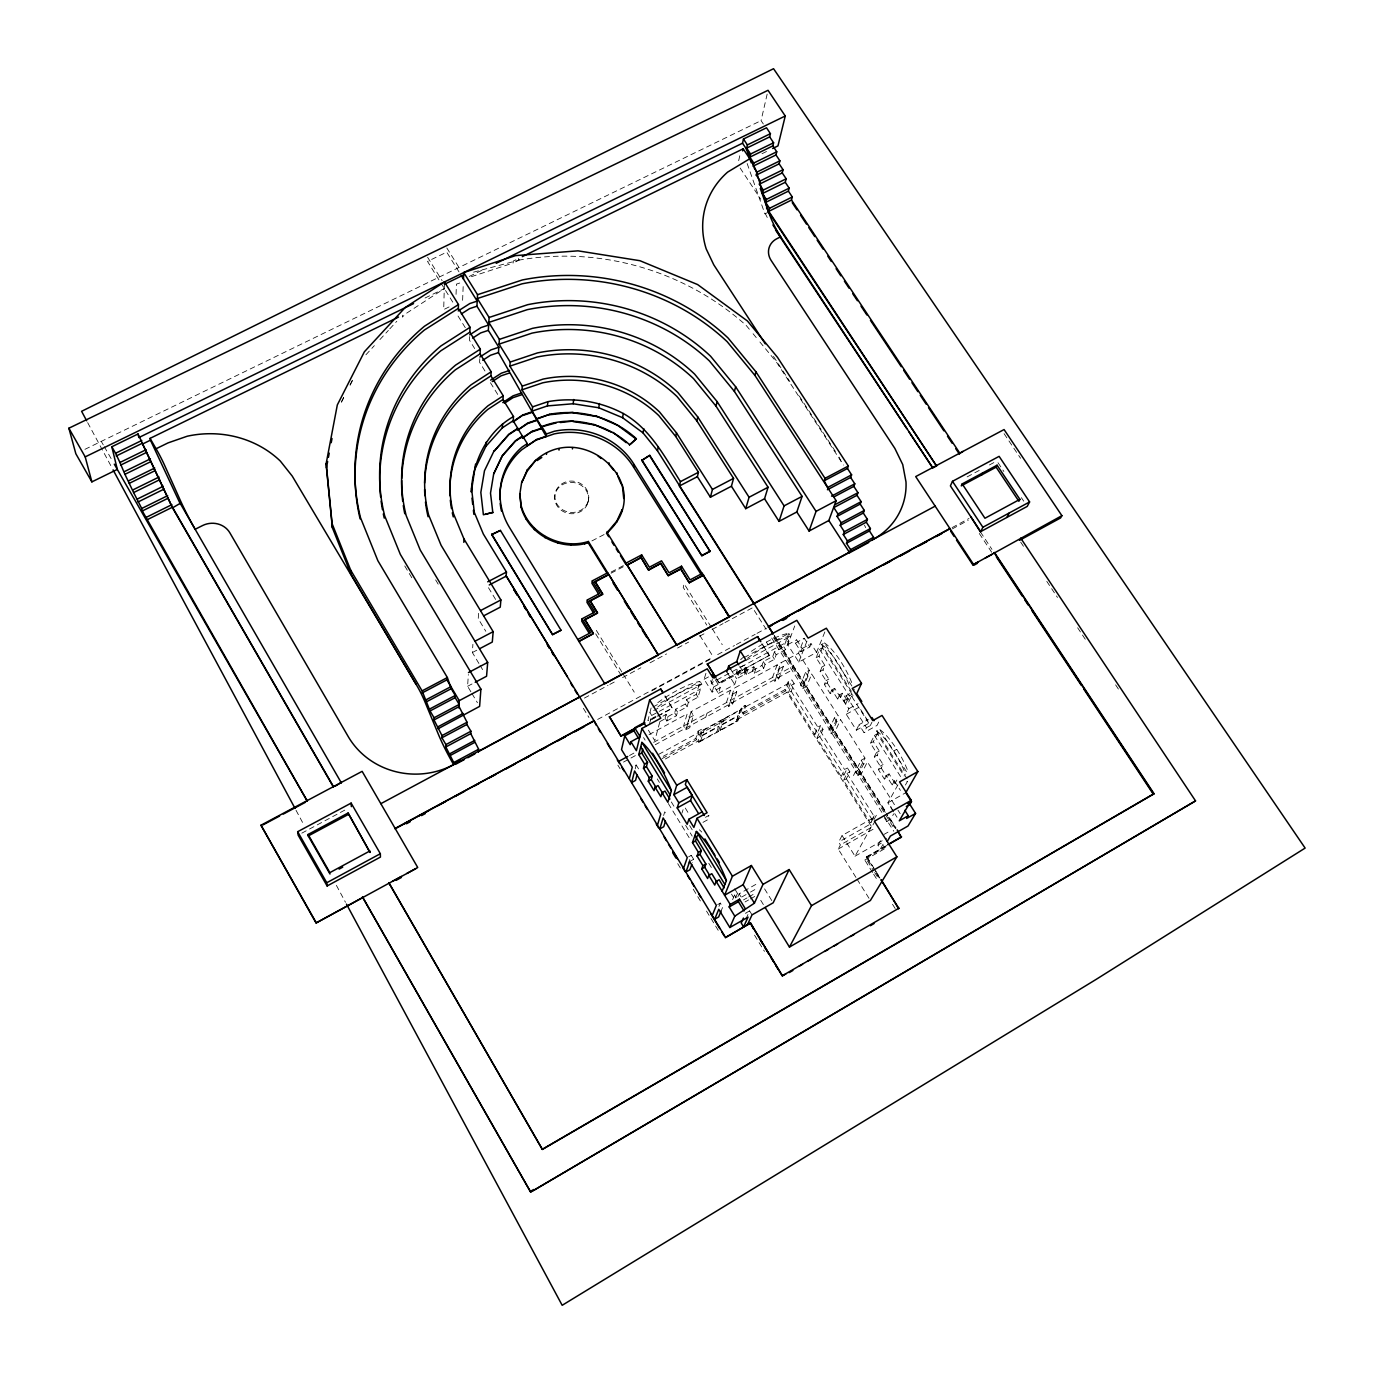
<?xml version="1.0" encoding="UTF-8"?>
<svg xmlns="http://www.w3.org/2000/svg" width="1374" height="1374" viewBox="0 0 1374 1374"><rect width="100%" height="100%" fill="white"/><g stroke="black" fill="none" stroke-linecap="round" stroke-linejoin="round"><path stroke-width="0.75" stroke-dasharray="5 3.75" d="M444.386 284.315L443.699 309.579L449.367 306.797M456.048 294.362L456.426 284.109L461.63 282.409M462.609 300.322L463.278 283.886M469.616 336.596L469.444 340.134L474.665 348.567M479.801 358.769L479.595 362.324L486.207 373.007M470.887 691.775L467.607 686.296L468.345 674.531M478.925 663.487L472.364 652.53L472.896 644.303M478.599 613.336L478.238 618.695L485.795 631.267M471.419 276.672L513.137 263.018L513.292 261.026L518.479 258.501L519.441 260.047C600.335 245.946 685.197 270.712 746.271 325.518L751.715 332.096M518.479 258.501L518.307 260.51L513.137 263.018M554.667 497.457L554.821 496.169M587.935 502.626A16.969 15.646 8.7 0 0 567.376 482.789A16.969 15.646 8.7 0 0 559.51 508.775A16.969 15.646 8.7 0 0 587.935 502.626L588.124 501.355A16.986 15.664 8.7 0 0 567.548 481.484A16.986 15.664 8.7 0 0 559.682 507.487A16.986 15.664 8.7 0 0 588.124 501.355M588.553 498.59L588.759 497.302M738.68 160.672L739.968 154.85M763.326 123.986L761.076 120.62L768.032 90.306M765.078 213.159L767.259 217.47M635.217 768.873L636.196 765.009L632.246 767.173M651.121 708.005L647.893 720.629L655.982 716.232M649.644 723.48L651.723 715.459L649.954 712.591M659.726 722.277L654.797 740.62L647.154 728.151M665.102 718.138L666.115 714.428L667.867 717.262L666.837 720.972L665.102 718.138L674.686 712.917L675.733 709.19L685.351 703.969L686.622 699.589L696.257 694.368L700.105 681.452L701.874 684.338L653.698 710.547M657.699 716.249L672.367 708.28L665.016 695.862M666.837 720.972L676.437 715.751L677.485 712.024L687.103 706.803L688.374 702.44L698.009 697.202L700.482 688.992L698.696 686.141M685.918 729.749L689.525 717.64L687.172 713.845L683.599 725.987L685.918 729.749L689.765 727.636L693.423 715.511L691.07 711.715L730.521 690.229L732.874 694.007L728.735 706.356L726.399 702.629L730.521 690.229M691.07 711.715L687.447 723.875L689.765 727.636M715.253 679.666L720.234 687.653L712.093 692.084L704.123 679.288L706.751 670.529M663.625 815.521L664.741 811.845L667.111 815.727M712.093 692.084L713.707 686.931L711.251 682.998L712.883 677.777M663.195 756.335L695.794 738.473L698.078 731.157L701.839 729.096L702.595 730.333L698.816 742.286L698.061 741.067L701.839 729.096M662.148 758.551L696.549 739.71L698.851 732.394L698.078 731.157M705.755 717.176L707.009 713.209M715.751 677.829L718.963 682.981L769.388 655.312L761.883 643.41M700.517 741.359L704.33 729.388M710.478 680.645L718.413 693.372L720.234 687.653M681.985 813.082L683.084 809.664M736.395 672.573L745.927 667.386L747.679 670.203L738.147 675.39L736.395 672.573L738.061 667.541M716.644 732.514L720.646 720.457M718.344 731.586L722.381 719.512M718.413 693.372L734.695 684.51L736.636 678.739L744.742 674.342L746.529 669.104L744.073 665.188L711.251 682.998M738.147 675.39L740.947 667.043L788.813 641.057L787.027 638.24M720.045 730.642L724.098 718.568M777.186 664.827L772.497 677.485L774.816 681.178L779.539 668.571L777.186 664.827L734.386 688.134L730.229 700.534L732.548 704.261L728.735 706.356M732.548 704.261L736.756 691.895L734.386 688.134M744.399 671.886L753.862 666.733L755.614 669.533L746.151 674.686L744.399 671.886L745.927 667.386M746.151 674.686L747.679 670.203M788.813 641.057L785.619 649.593L776.173 654.728L774.507 659.262L765.078 664.398L763.686 668.262L754.274 673.38L752.523 670.598L753.862 666.733M736.103 721.848L740.346 709.671M698.816 742.286L737.804 720.921L737.048 719.701L741.307 707.507L745.172 705.394L745.945 706.614L743.3 714.102L742.544 712.883L745.172 705.394M754.274 673.38L755.614 669.533M737.804 720.921L742.063 708.726L741.307 707.507M688.185 864.126L691.259 855.367L693.647 859.282L692.41 862.769M752.523 670.598L761.935 665.48L763.309 661.598L772.755 656.48L774.404 651.929L783.85 646.793L788.813 633.38L790.617 636.214L742.544 662.285M718.963 682.981L769.388 655.312M800.922 651.723L802.176 648.528L796.662 639.837L795.426 643.066L800.922 651.723L809.784 646.896L804.288 638.257L798.5 653.217L781.016 662.732L776.276 675.407L778.611 679.117L774.816 681.178M824.847 631.937L816.585 652.375L798.775 662.079L787.749 644.664L794.739 625.96M778.611 679.117L783.369 666.476L781.016 662.732M742.544 712.883L785.035 689.611L787.989 681.968L791.819 679.872L794.189 683.634L791.184 691.259L788.384 692.788L814.61 734.42L817.427 732.874L820.656 725.541L823.043 729.336L819.797 736.636L816.998 738.199L841.163 776.568L843.98 774.988L847.432 767.963L849.836 771.776L846.367 778.783L843.567 780.363L870.274 822.768L873.091 821.171L876.801 814.473L873.967 816.087L870.274 822.768M743.3 714.102L785.791 690.813L788.762 683.187L787.989 681.968M737.048 719.701L786.958 692.359L791.819 679.872M798.775 662.079L807.362 640.112M788.384 692.788L791.372 685.179L794.189 683.634M809.784 646.896L811.055 643.685L816.585 652.375M892.98 810.54L890.541 806.693L894.388 804.511L867.406 761.935L861.532 773.476L857.737 775.589L855.349 771.827L859.145 769.698L864.985 758.122L840.579 719.615L835.066 731.621L831.287 733.733L828.917 729.989L832.696 727.894L838.192 715.837L811.708 674.05L806.572 686.588L802.811 688.649L800.458 684.939L805.508 672.384L809.338 670.306L798.5 653.217M809.338 670.306L804.237 682.878L800.458 684.939M802.811 688.649L807.878 676.128L811.708 674.05M834.688 688.322L831.854 689.885L837.711 699.143L840.562 697.563L834.688 688.322L833.039 692.101L830.205 693.664L824.366 684.458L825.997 680.662L820.141 671.457L822.013 666.957L816.139 657.734L819.574 649.284L822.459 647.704L852.172 694.368L848.445 702.475L845.577 704.072L839.669 694.763L842.537 693.183L848.445 702.475M816.139 657.734L819.007 656.171L824.434 642.895A37.682 10.769 61.2 0 1 852.241 683.874M718.98 906.411L720.337 903.096L722.758 907.046L721.11 911.014M820.141 671.457L822.992 669.894L824.864 665.394L819.007 656.171M732.6 899.661L734.558 895.041L737.477 893.392L734.128 887.93M824.366 684.458L827.2 682.912L828.831 679.099L822.992 669.894M735.502 898.012L737.477 893.392M737.838 896.913L739.16 893.839L758.534 882.864M830.205 693.664L831.854 689.885M814.61 734.42L817.822 727.104L820.656 725.541M816.998 738.199L820.226 730.899L823.043 729.336M837.711 699.143L839.669 694.763M840.562 697.563L842.537 693.183M828.917 729.989L834.361 717.949L838.192 715.837M846.264 714.291L859.145 707.163L869.244 723.033L856.363 730.195L846.264 714.291L848.84 708.709L843.825 700.792L846.126 695.691L849.922 693.595L870.292 725.609L866.496 727.722L864.074 732.651L859.008 724.699L868.265 719.547M745.876 919.103L749.603 910.893L752.025 914.861M831.287 733.733L836.749 721.728L840.579 719.615M845.577 704.072L849.287 695.965L852.172 694.368M856.363 730.195L859.008 724.699M841.163 776.568L844.598 769.543L847.432 767.963M870.292 725.609L871.94 722.26M843.567 780.363L847.019 773.373L849.836 771.776M878.69 722.106L877.024 725.438L864.074 732.651M853.477 775.554L861.154 760.269L864.985 758.122M889.081 773.923L886.213 775.537L892.19 784.949L895.058 783.335L889.081 773.923L887.192 777.409L884.341 779.006L878.415 769.646L880.253 766.142L874.293 756.765L876.423 752.626L870.463 743.231L874.379 735.416L877.282 733.802L904.161 776.052M870.463 743.231L873.332 741.634L879.532 729.354A38.111 10.94 60.5 0 1 908.506 772.755M857.737 775.589L863.576 764.099L867.406 761.935M341.405 401.74L344.29 396.055M350.078 384.703L352.963 379.018M341.439 402.324L344.324 396.657M350.095 385.304L352.981 379.636M874.293 756.765L877.162 755.168L879.291 751.028L873.332 741.634M855.968 877.436L838.226 849.046L840.407 844.924L838.638 842.09L842.073 835.529L871.734 818.732M878.415 769.646L881.249 768.049L883.104 764.545L877.162 755.168M884.341 779.006L886.213 775.537M873.589 817.685L869.897 824.366L838.638 842.09M892.19 784.949L894.405 780.93L897.291 779.316L895.058 783.335M842.073 835.529L855.023 856.208L872.37 824.881M875.375 820.518L871.683 827.182L840.407 844.924M893.598 811.828L887.896 802.828L898.596 783.661M905.414 785.052L907.527 781.325L904.624 782.957M872.559 872.456L864.796 860.072L866.736 856.655L884.186 846.71L881.764 842.88L877.952 845.062L880.373 848.892L883.465 843.567M884.341 817.702L886.745 821.515L888.823 817.856M886.745 821.515L890.541 819.351L893.684 813.855M877.952 845.062L882.056 837.934M365.913 354.784L374.346 345.647M379.945 339.55L388.378 330.413M389.769 328.884L396.794 321.276M886.745 845.457L866.376 857.324L871.94 866.187M885.921 846.848L865.792 858.321L873.572 870.738M864.796 860.072L886.711 847.569M743.506 899.918L747.009 897.926M748.744 896.947L755.734 892.98M745.052 901.945L748.59 899.936M750.359 898.939L755.683 895.917M838.226 849.046L873.16 829.226L786.958 692.359M749.603 910.893L745.635 913.143L747.25 915.805M884.1 834.361L887.965 832.163M855.023 856.208L886.556 838.243M887.896 802.828L905.792 792.695M717.692 904.59L720.337 903.096M741.754 897.033L748.727 893.066M750.479 892.087L757.469 888.119M880.253 766.142L883.104 764.545M688.614 856.844L691.259 855.367M876.423 752.626L879.291 751.028M689.679 861.515L693.647 859.282M893.839 750.943L896.758 749.311M705.48 817.307L708.932 815.4L707.318 819.952L702.286 822.751M907.029 778.714L876.629 730.985L879.532 729.354L907.682 773.545M843.825 700.792L853.065 695.673M848.84 708.709L858.097 703.591M702.492 735.142L718.722 726.245M722.157 724.373L738.319 715.528M702.32 735.674L718.55 726.794M721.968 724.922L738.113 716.077M665.377 758.98L698.061 741.067M700.688 740.809L716.816 731.964M720.234 730.109L736.292 721.298M825.997 680.662L828.831 679.099M629.498 755.511L634.857 752.591M653.646 742.338L793.554 665.978L791.956 670.117L655.278 744.742M623.504 762.089L629.103 759.032M630.975 758.019L636.574 754.944M658.696 754.36L698.851 732.394M702.595 730.333L742.063 708.726M745.945 706.614L788.762 683.187M704.158 729.938L720.457 721.007M723.909 719.117L740.157 710.238M822.013 666.957L824.864 665.394M698.782 734.558L729.697 717.623M662.903 716.18L666.115 714.428M659.812 721.642L667.867 717.262M802.176 648.528L811.055 643.685M649.026 734.626L687.172 713.845M851.382 691.345L821.532 644.475L824.434 642.895L854.284 689.748M689.525 717.64L693.423 715.511M732.874 694.007L736.756 691.895M779.539 668.571L783.369 666.476M652.994 706.992L700.105 681.452A38.008 8.691 -31.7 0 0 656.016 704.02M704.123 679.288L709.018 676.626M651.723 715.459L657.339 712.402M659.211 711.389L700.482 688.992M787.749 644.664L796.662 639.837M650.452 719.907L655.965 716.919M657.785 715.923L672.47 707.953M652.203 719.237L655.879 717.245M713.707 686.931L746.529 669.104M795.426 643.066L804.288 638.257M952.113 527.599L968.996 518.496M597.656 719.426L650.16 691.07M652.032 690.057L710.152 658.661M717.657 654.608L734.523 645.505M736.395 644.492L755.15 634.359M757.022 633.345L766.4 628.279M651.671 690.882L711.715 658.455M952.354 528.87L968.189 520.299M584.379 698.095L608.012 685.403M609.816 684.424L617.098 680.525M622.542 677.588L640.885 667.747M650.057 662.818L666.562 653.938M677.571 648.03L688.614 642.105M699.572 636.214L704.879 633.362M712.041 629.515L723.085 623.59M724.922 622.594L730.453 619.622M732.29 618.644L752.557 607.755L766.074 629.137M301.799 833.159L347.674 808.582M967.124 476.898L981.981 468.946M989.417 464.962L994.999 461.973M467.607 686.296L473.309 683.273M472.364 652.53L477.808 649.679M611.172 572.031L624.002 565.281M611.052 573.198L624.225 566.26M591.902 540.909L604.715 534.228M768.581 212.077L764.906 213.897L746.872 162.716M762.02 153.699L767.327 151.106M425.064 298.003L444.266 288.626L405.175 314.114L402.41 317.119L402.41 315.178M469.238 276.449L482.703 269.888M84.93 449.332L761.076 120.62M473.566 272.155L519.441 260.047M753.072 333.745L758.517 340.34M759.891 341.989L776.224 361.74L841.025 461.217A21.314 6.818 62.3 0 1 843.413 465.065M1004.085 433.686L1020.573 458.263M998.022 462.729L1003.862 471.471M1021.38 497.663L1023.716 501.167M1020.693 542.129L1025.433 549.274M1046.799 581.391L1057.465 597.45M1077.645 627.781L1085.958 640.267M1115.619 684.87L1120.36 692.015M740.122 168.023L760.749 199.213M980.486 532.03L991.959 549.36M979.284 533.473L993.282 554.649M773.476 356.433L789.861 381.594M799.221 395.97L836.697 453.454M819.574 649.284L849.287 695.965M874.379 735.416L901.275 777.684M846.126 695.691L866.496 727.722M894.405 780.93L900.434 790.411M827.2 682.912L833.039 692.101M881.249 768.049L887.192 777.409M897.943 810.128L900.176 813.666M805.508 672.384L807.878 676.128M834.361 717.949L836.749 721.728M861.154 760.269L863.576 764.099M894.732 813.631L897.016 817.221M783.85 646.793L785.619 649.593M774.232 635.441L885.921 812.034M890.541 819.351L896.054 828.075M774.163 635.87L887.638 815.332M888.789 817.152L895.659 828.024M775.091 638.051L887.535 815.916M888.669 817.702L895.487 828.488M773.545 637.588L894.835 829.449M771.69 638.051L893.77 831.236M774.404 651.929L776.173 654.728M766.348 642.105L768.152 644.956M791.372 685.179L817.822 727.104M820.226 730.899L844.598 769.543M847.019 773.373L873.967 816.087M772.755 656.48L774.507 659.262M761.763 643.753L769.268 655.656M791.184 691.259L817.427 732.874M819.797 736.636L843.98 774.988M846.367 778.783L871.975 819.419M785.035 689.611L785.791 690.813M763.309 661.598L765.078 664.398M761.935 665.48L763.686 668.262M866.736 856.655L874.534 869.089M875.65 870.858L880.116 877.969M866.582 856.947L872.147 865.826M873.263 867.595L879.944 878.244M876.389 873.28L879.721 878.604M874.688 872.507L879.137 879.583M873.675 874.225L878.106 881.301M892.516 904.281L895.848 909.588M739.744 666.373L744.742 674.342M711.2 627.059L684.115 583.795L683.204 587.385L706.82 625.118M712.316 628.811L722.243 644.681M730.642 669.172L736.636 678.739M857.067 879.205L869.278 898.733M726.777 671.817L734.695 684.51M699.83 635.423L712.522 655.741M716.936 679.203L719.066 682.638M446.808 247.938L460.273 269.527M459.002 271.88L446.705 252.146L427.52 261.421L439.8 281.223M427.589 257.23L442.136 280.691M696.257 694.368L698.009 697.202M440.917 283.027L453.935 304.015M458.04 316.02L465.46 327.991M686.622 699.589L688.374 702.44M490.449 382.728L498.281 395.351M685.351 703.969L687.103 706.803M695.794 738.473L696.549 739.71M675.733 709.19L677.485 712.024M664.93 696.206L672.367 708.28M674.686 712.917L676.437 715.751M764.579 888.858L773.167 902.821M596.35 630.391L622.147 672.436M623.264 674.256L634.256 692.153M760.749 900.314L764.064 905.706M595.715 633.861L620.309 673.947M643.564 737.58L645.127 740.139M739.16 893.839L740.947 896.741M685.283 808.067L689.679 815.246M734.558 895.041L736.172 897.669M689.611 825.551L692.891 830.909M731.518 894.131L733.733 897.754M754.532 935.144L764.442 951.358M657.253 778.886L659.417 782.441M671.336 801.952L674.582 807.277M685.643 825.379L692.17 836.079M708.761 863.233L713.175 870.463M668.296 803.498L690.487 839.875M636.196 765.009L638.549 768.856M583.383 708.349L588.948 717.503M617.888 765.163L620.103 768.805M677.708 863.662L682.139 870.944M693.217 889.184L700.98 901.962M706.511 911.082L719.821 932.963M488.474 587.694L495.98 600.077M435.627 579.88L440.024 587.213M480.024 665.308L484.387 672.607M404.746 565.951L412.44 578.815M471.969 693.595L477.431 702.732M101.264 441.38L103.273 444.884M104.269 446.636L111.294 458.899M87.678 422.642L112.067 467.984M296.028 810.282L304.066 825.224M336.39 885.354L345.475 902.271M839.033 457.061L841.025 461.217M744.416 656.428A37.648 8.536 -32.2 0 0 740.741 659.434L788.813 633.38A37.648 8.536 -32.2 0 0 748.435 653.406M657.803 706.906A38.025 8.656 -31.7 0 1 701.874 684.338M747.508 658.283A37.665 8.484 -32.2 0 1 790.617 636.214M821.532 644.475A37.699 10.734 61.2 0 1 849.905 686.983M876.629 730.985A38.111 10.906 60.5 0 1 905.586 774.404M699.366 829.793A38.833 8.467 60.9 0 1 701.753 832.043M865.689 527.633A42.165 13.637 61.8 0 1 864.469 525.126"/><path stroke-width="1.5" d="M417.593 867.629L316.072 922.985L362.547 897.634M398.546 317.05L150.058 438.375L156.069 448.766A21.95 2.559 62.8 0 1 164.571 465.254L179.788 499.191A43.333 5.118 62.6 0 0 195.16 529.265L202.562 525.555A20.267 18.583 -6.7 0 1 229.87 532.837L348.154 736.464A77.047 72.788 -1.1 0 0 453.66 764.597L453.763 762.553L445.829 746.958L445.932 744.588L441.913 737.786L441.999 735.605L434.012 719.942L434.064 717.778L430.045 710.959L422.093 690.882L350.696 570.158L332.096 523.666L326.17 463.536L337.317 404.935L364.368 351.796L405.158 307.536L444.455 281.945L458.469 304.547L458.332 308.394L470.045 327.287L469.822 332.199L480.333 349.151L480.076 353.874L491.171 371.787L490.896 375.892L503.245 395.815L502.97 399.508L513.515 416.545L513.155 420.736L522.567 436.434L515.456 441.106L502.249 456.048L493.73 473.79L502.283 455.653L515.508 440.693L522.601 436.022L527.307 443.613L527.049 446.292M478.427 752.025L478.65 749.208L470.75 733.63L470.921 731.243L466.885 724.459L467.023 722.26L459.088 706.631L459.208 704.433L455.172 697.649L455.275 695.467L451.239 688.683L447.374 677.554L377.867 560.712L360.486 517.637A219.17 201.463 8.8 0 1 424.48 326.222L458.469 304.547M463.467 279.265L463.742 272.567L515.628 255.598L578.007 250.841L639.958 260.716L697.631 284.573L747.422 320.966L777.478 357.309L848.359 466.026L847.466 468.465L824.177 480.745L827.972 488.113M463.828 542.369L464 539.037L453.42 513.515A122.733 113.029 8.7 0 1 488.079 405.725L503.245 395.815M527.084 445.88L536.822 439.44L546.113 436.262L498.453 352.603L498.831 347.261L488.337 330.378L488.663 325.037L476.933 306.213L477.207 301.112L461.235 275.47M556.178 422.9L541.596 426.799L536.805 419.104L532.15 411.101L532.562 406.876L521.965 389.821L522.292 386.111L509.891 366.154L510.218 362.049L499.054 344.118L499.38 339.361L488.818 322.409L489.11 317.463L477.328 298.536L477.534 294.689L463.742 272.567M458.864 708.057L459.259 700.654L446.928 679.907M475.559 464.12L471.282 492.081C472.553 462.042 486.705 431.762 513.515 416.545M475.335 468.191L485.932 446.292L486.19 442.17M517.843 428.31L508.844 434.236L494.022 451.342L508.809 434.648L517.809 428.74M485.28 514.357L492.854 512.365L483.39 514.769L480.831 492.407L484.472 470.767L494.039 450.93M491.669 534.572L500.428 530.433L561.039 630.237L552.623 634.685L491.669 534.572L500.428 530.433M470.045 327.287L440.917 345.956A194.284 178.637 8.8 0 0 384.686 515.868L400.332 554.375L480.9 689.164L479.612 706.391L437.963 728.804M485.932 446.292L502.283 427.881L502.609 423.69M480.333 349.151L455.567 365.123A171.887 158.13 8.8 0 0 406.189 515.645L420.255 550.081L487.684 662.423L486.568 676.248L475.198 682.277M491.171 371.787L470.973 384.892A148.461 136.661 8.7 0 0 428.671 515.095L441.088 545.272L493.163 631.662L492.287 642.053L479.612 648.717M464 539.037L500.892 599.957L500.256 607.171L483.734 615.81M506.044 576.685L506.474 572.065L483.322 534.005L474.339 512.433L471.505 488.079M513.052 422.024L523.185 414.811L532.082 411.788M521.227 507.556L519.819 493.713L521.227 507.556C528.887 535.19 561.262 551.421 588.175 542.73L588.381 541.476C561.434 550.184 529.024 533.936 521.347 506.267M535.705 460.29L527.255 469.908L521.708 482.618L527.135 471.23L535.705 460.29C583.503 418.194 658.678 487.478 606.552 533.267L608.699 536.719M527.135 471.23L527.255 469.908M522.395 438.289L532.288 431.299L541.442 428.173M526.225 519.389L526.362 518.135M499.896 499.483A71.723 66.124 8.7 0 1 521.828 449.727L536.822 439.44M541.596 426.799C570.45 414.381 606.587 423.621 629.601 444.712L629.515 445.124M532.15 411.101L547.419 405.914L547.883 401.672C573.645 397.086 600.18 401.242 623.298 413.505C650.142 428.636 664.604 456.494 680.422 481.639L679.409 486.018L753.862 603.753L849.458 552.451L828.831 520.523L836.148 500.703L754.927 375.394L727.155 341.679A218.552 200.982 8.8 0 0 522.017 283.834L477.328 298.536M534.366 529.711L534.503 528.458M546.062 436.674L546.371 433.995L541.648 426.387M536.805 419.104L549.72 414.295C580.549 408.49 613.233 417.456 636.368 438.735L630.872 443.922M546.44 454.399L546.594 453.077M545.083 537.801L545.238 536.547M558.995 450.088L559.166 448.748M547.419 405.914L573.147 403.75L573.714 399.508M549.669 414.725L573.044 412.337M560.352 422.539L572.924 421.062M557.655 543.073L557.81 541.82M572.408 448.937L572.597 447.598M552.623 634.685L491.686 534.177M571.172 545.152L571.361 543.915M561.039 630.237L552.674 634.341M611.018 431.986L593.705 424.326M636.282 439.148L617.768 425.39L596.264 415.978M773.098 633.637L657.476 450.792L643.015 432.879L622.577 417.696L598.772 407.769L599.408 403.544M584.74 543.932L584.946 542.696M519.698 495.001L521.828 481.312M493.764 473.395L490.501 493.129L492.837 512.742M588.175 542.73L607.497 573.954L607.72 572.752L592.331 580.841L600.009 593.276L587.351 599.94L594.805 612.048L582.112 618.764L581.717 621.1L589.171 633.242M613.027 432.381L626.201 442.651M609.026 462.815L608.802 464.137L613.457 469.942M587.351 599.94L586.956 602.31L593.328 612.684M584.86 619.502L593.396 633.414L578.866 641.452L593.328 633.758L584.86 619.502L597.553 612.787L590.099 600.678L602.739 593.997L595.062 581.563L608.734 574.384L658.335 655.037L604.749 683.805L509.033 526.74A71.877 66.261 8.7 0 1 522.068 447.065L527.307 443.613M592.331 580.841L591.919 583.246L598.48 593.877M584.792 619.863L597.484 613.148L590.099 600.678M622.577 417.696L623.298 413.505M590.03 601.039L602.671 594.375L595.062 581.563M606.552 533.267L616.857 521.089L622.13 509.599L621.89 510.87M616.943 474.305L617.184 472.999M608.27 532.116L608.493 530.862M579.656 696.979L478.461 751.595M622.285 484.713L623.727 498.487L623.968 497.199M616.617 522.343L616.857 521.089M460.118 759.977L453.66 764.597A44.518 7.128 61.8 0 1 438.306 734.128L424.6 701.049A22.499 3.555 62.1 0 0 416.064 684.269L350.902 574.04L332.353 527.685L326.462 467.744L327.647 461.475M328.438 457.302L329.228 453.128M331.22 442.703L332.01 438.529M620.481 555.697L625.84 564.319L626.08 563.1L641.675 554.907L649.37 567.239L661.547 560.832L669.035 572.803L681.504 566.208L690.091 579.897L702.526 573.302L701.874 575.706L633.637 467.177L634.135 464.567A71.877 66.261 8.7 0 0 554.357 431.247L546.371 433.995M643.015 432.879L643.822 428.74M641.813 460.393L649.747 455.344L710.066 551.438L701.891 555.749L641.813 460.393L649.747 455.344M681.504 566.208L680.731 569.111L689.301 582.799L703.454 575.294L729.56 616.806L676.764 645.145L627.025 565.109L640.988 557.432L641.675 554.907M657.476 450.792L658.318 446.687M648.597 570.141L640.988 557.432L648.597 570.141L660.86 563.357L648.683 569.781M621.031 736.172L609.438 716.696L621.031 736.172L635.698 728.203M509.891 366.154L537.045 357.051A147.98 136.284 8.7 0 1 677.021 396.536L696.824 420.856L733.561 478.392L731.415 486.241L710.41 497.216L697.374 476.675L698.456 472.261L675.699 436.434L676.472 432.862L659.503 411.925A122.733 113.029 8.7 0 0 543.108 379.087L522.292 386.111M750.359 154.987L742.527 143.205L743.454 139.014L766.503 127.782L770.436 133.673L769.663 136.885L773.596 142.776L772.841 145.902L776.757 151.775L775.984 154.953L779.9 160.827L779.144 163.832L783.06 169.706L782.253 172.918L786.168 178.792L785.275 182.278L789.174 188.152L788.401 191.141L792.3 196.997L791.493 200.054L959.773 453.128L959.344 454.055L955.789 448.714M742.699 150.917L743.179 148.804L522.309 256.629M775.984 154.953L753.038 166.202L753.776 163.042L749.861 157.151L750.565 154.025L746.649 148.134L747.37 144.923L743.454 139.014M696.824 420.856L697.734 416.923L677.863 392.517A148.461 136.661 8.7 0 0 537.457 352.912L510.218 362.049M861.807 701.53L856.758 693.63L861.532 683.342L826.358 628.227L808.135 638.12L796.834 620.344L740.26 650.95L745.859 659.881L712.883 677.777L707.284 668.794L649.61 699.984L643.874 722.81L634.685 727.791L633.946 730.796L624.775 735.794L621.529 749.586L632.246 767.173L629.344 778.732M772.892 224.975L932.809 467.95L936.536 465.975L768.581 212.077L769.526 208.298L765.627 202.407L766.366 199.436L762.467 193.545L763.309 190.076L759.393 184.185L760.166 180.973L756.25 175.082L756.954 172.094L754.017 167.68M680.731 569.111L668.262 575.706L660.86 563.357M634.685 727.791L640.129 736.722L630.924 741.737L630.202 744.691L624.775 735.794M333.487 787.113L172.54 507.83L138.035 433.978L111.809 446.756L117.322 469.41L91.869 481.879L75.845 453.746L68.872 428.224L768.032 90.306L785.258 116L777.959 145.902L772.635 148.495M731.415 486.241L745.721 508.672L764.545 498.762L768.066 487.255L716.026 406.154L717.125 401.62L694.609 374.089A171.887 158.13 8.8 0 0 532.459 328.352L499.38 339.361M658.335 655.037L588.381 541.476M649.61 699.984L660.808 718.207L641.95 728.443L636.385 750.685L630.924 741.737M662.852 793.502L658.009 785.567L655.054 787.199L654.076 790.651L648.305 781.188L649.267 777.701L643.479 768.221L644.561 764.099L638.773 754.601L641.881 742.372A38.403 8.296 61.3 0 1 671.388 790.651L667.867 802.296L662.028 792.712L664.999 791.081L669.877 799.05M764.545 498.762L779.041 521.381L796.817 511.97L802.09 496.375L734.42 391.435L735.64 386.747L710.598 356.227A194.284 178.637 8.8 0 0 527.753 304.667L489.11 317.463M648.305 781.188L651.259 779.573L652.221 776.087L646.433 766.606L647.532 762.467L641.744 752.969L642.74 749.07M637.055 774.627L635.561 780.398L631.662 782.545L634.582 771.02L660.774 814.043L657.493 825.053M609.369 717.022L660.757 688.958L662.8 692.754M710.41 497.216L712.436 489.436L676.472 432.862M689.301 582.799L680.817 568.733L668.348 575.328M530.69 1192.117L362.513 896.999L530.69 1192.117L1195.535 800.887L1020.71 538.127M542.369 1149.437L388.79 882.675L542.369 1149.437L1153.748 793.966L994.244 552.829M676.764 645.145L606.776 532.013M701.891 555.749L641.898 459.981M533.387 1190.537L1195.535 800.887M754.927 375.394L755.906 371.77L728.048 337.97A219.17 201.463 8.8 0 0 522.343 279.952L477.534 294.689M703.316 575.775L703.54 574.916L689.404 582.439M662.028 792.712L660.86 796.714L655.054 787.199M745.721 508.672L749.07 497.251L768.066 487.255M714.686 676.128L707.318 663.797L715.871 677.502M665.428 821.223L663.745 826.719L659.829 828.9L663.144 817.925L687.275 857.582L683.634 868.076M688.872 819.248L687.189 824.28L677.21 807.929L678.825 802.794L673.844 794.653L676.729 785.241L686.828 779.676L707.112 812.721L696.996 818.337L693.887 827.423L688.872 819.248L702.303 811.776M729.405 617.287L634.135 464.567M686.828 779.676L685.334 784.434L704.364 815.486M726.777 671.817L728.649 665.995L736.756 661.598L740.26 650.95M779.041 521.381L784.09 505.872L802.09 496.375M677.21 807.929L690.555 800.544L692.256 795.374L687.258 787.25L673.844 794.653M760.818 641.71L757.606 636.609L759.633 640.37M716.73 881.782L711.801 873.709L708.829 875.375L707.627 878.518L701.753 868.866L702.921 865.706L697.047 856.036L698.387 852.292L692.479 842.606L696.343 831.476L726.417 880.648L722.123 891.194M773.012 634.067L768.564 626.458L949.898 528.526L949.468 529.402M692.479 842.606L695.467 840.957L697.322 835.615M824.177 480.745L825.018 478.341L848.359 466.026M796.817 511.97L809.08 531.034L816.053 511.368L836.148 500.703M691.792 864.521L689.92 869.759L685.987 871.958L689.679 861.515L716.352 905.346L712.316 915.273M697.047 856.036L700.001 854.388L701.358 850.626L695.467 840.957M701.753 868.866L704.707 867.217L705.893 864.04L700.001 854.388M827.388 489.745L850.643 477.448L851.622 474.837L847.466 468.465M868.677 542.524L849.269 552.932L850.575 549.634L846.453 543.262L847.397 540.892L843.275 534.503L844.34 531.721L840.218 525.332L841.197 522.773L837.058 516.384L837.951 513.979L861.137 501.647L856.981 495.293L857.977 492.734L853.821 486.362L854.8 483.82L850.643 477.448M837.058 516.384L860.193 504.069L861.137 501.647M724.115 887.879L719.152 879.755L716.18 881.438L714.738 885.062L708.829 875.375M840.218 525.332L863.301 513.034L864.315 510.441L860.193 504.069M843.275 534.503L866.307 522.189L867.423 519.389L863.301 513.034M846.453 543.262L869.45 530.948L870.429 528.543L866.307 522.189M751.406 865.517L732.428 876.217L724.596 895.23L743.111 884.736L751.406 865.517L762.999 884.375L754.412 903.182L734.798 916.166L729.834 927.502L718.774 909.313L714.703 919.189L718.636 916.956L721.11 911.014M869.45 530.948L873.572 537.303L872.559 539.742A72.805 66.45 19.3 0 0 905.998 481.948L902.735 464.584L894.852 448.388L771.123 260.425A17.965 15.938 15.2 0 1 776.98 238.647L780.707 236.792A40.378 13.723 64.2 0 1 767.362 208.195L757.246 174.395A20.455 6.853 64.6 0 0 749.775 158.749L743.179 148.804M734.798 916.166L729.165 906.943L730.229 904.47L739.504 899.197L745.155 908.437M729.165 906.943L738.422 901.705L739.504 899.197M725.352 937.755L750.496 922.95L782.27 976.004L785.962 973.874M936.536 465.975L766.469 207.869M743.42 918.055L741.204 922.967L743.592 926.9L748.057 917.128L729.834 927.502M963.002 451.411L959.584 453.523M747.525 924.65L752.025 914.861L773.167 902.821L789.157 869.536L811.502 905.655L789.449 947.064L765.163 907.51M952.491 481.312L950.396 485.864L980.675 531.635L1027.22 506.405L1029.607 501.939L999.121 456.357L952.491 481.312L982.891 527.255L980.486 532.03L971.057 517.105M750.496 922.95L753.536 928.996M997.095 465.202L962.195 483.906L961.268 485.864L996.133 467.177L997.095 465.202L1019.903 499.346L1018.89 501.27L996.133 467.177M981.654 474.94L982.599 472.982M956.476 540.051L972.826 564.869L1061.896 515.679L1004.068 429.547L915.702 476.589L973.256 564.01M1006.919 517.414L1009.237 512.983M993.986 553.327L994.45 552.451L1154.005 793.657L1153.421 794.361L1083.743 689.009M1061.896 515.679L1060.608 517.929L1019.491 540.36M861.532 683.342L852.275 688.443L872.765 720.594L882.039 715.442L917.866 771.587L905.792 792.695L911.494 801.66L909.88 804.425L906.308 806.452M887.295 841.386L890.404 836.045L908.008 826.014L915.565 813.391L909.88 804.425M917.866 771.587L899.558 781.909L911.254 800.321L899.283 820.828L908.248 815.727L904.831 810.334M908.248 815.727L906.651 818.457L915.565 813.391M901.172 837.47L897.153 829.827M911.254 800.321L874.414 821.205L896.879 856.826L870.377 900.502L789.449 947.064M898.648 908.764L881.232 879.738M629.601 444.712L636.368 438.735M537.114 460.582L541.785 457.49M522.429 437.808L532.288 431.299M502.283 427.881L513.155 420.736M513.103 421.423L523.185 414.811M502.97 399.508L487.839 409.383A122.372 112.754 8.7 0 0 450.019 495.808M502.747 402.565L513.103 395.815L521.691 392.895M504.327 403.321L512.931 397.704L521.519 394.802M490.896 375.892L470.767 388.945A147.98 136.284 8.7 0 0 424.635 483.013M490.621 380.134L501.304 373.213L509.548 370.43M492.236 381.577L501.115 375.806L509.342 373.041M480.076 353.874L455.395 369.795A171.252 157.649 8.7 0 0 401.723 478.427M479.887 357L490.879 349.906L498.831 347.261M482.721 360.297L490.535 355.248L498.453 352.603M472.656 338.073L480.694 332.92L488.337 330.378M469.822 332.199L440.796 350.834A193.545 178.088 8.8 0 0 380.615 496.838M469.702 334.827L480.986 327.579L488.663 325.037M458.332 308.394L424.429 330A218.552 200.982 8.8 0 0 360.108 518.891M458.229 310.936L469.839 303.534L477.207 301.112M461.355 313.907L469.599 308.635L476.933 306.213M530.948 1191.086L533.662 1189.506M542.421 1149.248L1154.005 793.657M899.043 908.145L782.441 975.695L750.376 923.225L725.489 937.411L506.13 575.826L567.428 676.695M798.895 966.403L802.588 964.273M808.135 961.061L811.828 958.932M824.761 951.461L828.453 949.331M833.984 946.119L837.693 943.99M850.609 936.518L854.319 934.389M789.174 972.62L792.867 970.491M870.36 925.715L874.036 923.568M811.502 905.655L896.879 856.826M887.656 844.735L901.567 836.8M888.566 844.409L901.396 837.092L897.961 831.648M762.999 884.375L789.157 869.536M907.905 803.687L911.494 801.66M702.921 865.706L705.893 864.04M698.387 852.292L701.358 850.626M678.825 802.794L692.256 795.374M643.479 768.221L646.433 766.606M649.267 777.701L652.221 776.087M618.781 761.351L627.712 756.49M638.773 754.601L641.744 752.969M644.561 764.099L647.532 762.467M392.414 881.352L401.397 876.457M406.807 873.503L415.79 868.608M972.826 564.869L978.116 561.983M985.158 558.136L992.217 554.289M396.021 880.391L401.414 877.454M973.908 565.229L977.429 563.306M327.115 885.972L326.772 882.743L380.34 853.718L351.126 803.103L297.677 831.699L298.141 835.117L327.115 885.972L380.443 857.067L380.34 853.718M982.891 527.255L1029.607 501.939M621.117 735.846L644.956 722.896M639.374 726.211L643.032 724.218M395.077 828.436L593.997 721.007M768.427 626.802L950.241 528.612M404.454 823.782L410.07 820.742M419.431 815.692L428.791 810.626M438.151 805.576L445.64 801.523M455 796.473L464.36 791.424M473.721 786.357L479.337 783.335M488.697 778.268L496.186 774.232M505.546 769.165L514.907 764.116M524.267 759.066L529.883 756.026M541.116 749.964L546.732 746.924M557.964 740.861L565.453 736.808M574.813 731.758L584.173 726.709M768.272 627.283L772.051 625.239M781.48 620.138L789.037 616.067M798.466 610.966L804.134 607.909M813.58 602.808L823.009 597.707M832.455 592.606L839.995 588.536M849.441 583.435L858.87 578.334M868.316 573.25L873.967 570.193M883.413 565.092L890.953 561.004M900.399 555.92L909.828 550.819M919.275 545.718L926.832 541.648M936.261 536.547L941.929 533.49M406.429 823.765L410.208 821.738M421.526 815.606L425.305 813.58M782.922 620.395L786.684 618.352M707.215 664.14L757.606 636.609M369.932 850.953L329.863 872.627L308.085 834.465L348.086 813.03L370.001 852.395L348.086 813.03M1019.903 499.346L984.952 518.256L962.195 483.906M339.103 869.124L342.727 867.149M449.848 753.742L474.769 740.397M847.397 540.892L870.429 528.543M449.745 755.752L474.631 742.441M330 874.036L308.257 835.942L348.189 814.524M453.763 762.553L478.65 749.208M850.575 549.634L873.572 537.303M380.873 803.67L935.162 506.147M455.395 764.391L464.24 759.633M467.795 757.727L474.889 753.914M441.999 735.605L467.023 722.26M841.197 522.773L864.315 510.441M441.913 737.786L466.885 724.459M445.932 744.588L470.921 731.243M844.34 531.721L867.423 519.389M445.829 746.958L470.75 733.63M459.259 700.654L480.9 689.164M577.904 639.425L590.631 632.675L582.112 618.764M434.064 717.778L459.208 704.433M857.977 492.734L834.619 504.842M434.012 719.942L459.088 706.631M856.981 495.293L833.829 507.59L837.951 513.979M438.031 726.76L463.124 713.415M809.08 531.034L828.831 520.523M316.072 922.985L260.974 825.207L362.135 771.346L417.593 867.252M335.067 786.272L341.336 782.424M262.932 824.915L279.592 816.053M283.302 814.078L305.509 802.244M426.112 699.778L451.342 686.433M828.316 487.152L851.622 474.837M701.994 555.371L710.169 551.06M426.06 701.994L451.239 688.683M430.096 708.812L455.275 695.467M831.545 496.134L854.8 483.82M430.045 710.959L455.172 697.649M834.19 496.77L853.821 486.362M422.093 690.882L447.374 677.554M422.076 692.96L447.289 679.649M468.465 672.573L487.684 662.423M474.854 641.28L493.163 631.662M595.011 581.941L608.665 574.761M627.025 565.109L640.902 557.81M480.557 610.571L500.892 599.957M712.436 489.436L733.561 478.392M487.701 581.82L506.474 572.065M680.422 481.639L698.456 472.261M489.281 584.946L506.096 576.204M679.409 486.018L697.374 476.675M114.3 464.154L307.364 801.265L142.312 510.973L141.728 508.483L167.662 495.653M766.366 199.436L789.174 188.152M142.312 510.973L168.178 498.178M765.627 202.407L788.401 191.141M146.022 517.466L171.905 504.636M769.526 208.298L792.3 196.997M146.606 520.007L172.42 507.212L333.435 786.615M768.77 211.338L791.493 200.054M341.37 782.905L180.2 503.348L172.54 507.83L142.553 444.025L150.453 440.178L150.058 438.375M141.728 508.483L133.621 492.562L159.59 479.766M759.393 184.185L782.253 172.918M137.331 499.054L163.317 486.224M763.309 190.076L786.168 178.792M138.018 501.991L163.935 489.178M762.467 193.545L785.275 182.278M133.621 492.562L124.931 474.322L151.003 461.544M128.658 480.831L154.747 468.019M756.954 172.094L779.9 160.827M129.259 483.356L155.279 470.561M756.25 175.082L779.144 163.832M132.986 489.848L159.023 477.036M760.166 180.973L783.06 169.706M124.931 474.322L119.933 462.506L146.125 449.693M750.565 154.025L773.596 142.776M120.569 465.151L146.692 452.355M749.861 157.151L772.841 145.902M156.069 448.766L168.04 442.892L187.259 436.211A98.619 90.186 -6.4 0 1 280.33 461.08L292.215 476.057L416.064 684.269M749.775 158.749L727.602 172.128A90.083 79.709 15.2 0 0 706.202 248.917L713.759 264.787L765.266 343.861M124.295 471.66L150.436 458.847M753.776 163.042L776.757 151.775M91.869 481.879L85.205 456.872L785.258 116M444.386 284.315L463.639 274.92M413.54 303.62L138.826 437.567L138.035 433.978M496.186 263.327L742.527 143.205M119.933 462.506L115.553 453.265L141.78 440.47M747.37 144.923L770.436 133.673M116.206 455.996L142.381 443.218M746.649 148.134L769.663 136.885M536.77 439.852L554.048 433.944A71.723 66.124 8.7 0 1 633.637 467.177M536.856 418.675L549.72 414.295M536.719 419.963L527.702 423.037L517.672 430.114L527.65 423.553L536.667 420.478M532.236 431.797L541.39 428.671M532.562 406.876L547.883 401.672M523.133 415.412L532.013 412.389M521.965 389.821L542.713 382.814A122.372 112.754 8.7 0 1 658.781 415.566L675.699 436.434M499.054 344.118L532.013 333.126A171.252 157.649 8.7 0 1 693.595 378.692L716.026 406.154M488.818 322.409L527.307 309.648A193.545 178.088 8.8 0 1 709.482 361.018L734.42 391.435M572.975 412.75L596.196 416.391M572.872 421.492L593.654 424.738M573.147 403.75L598.772 407.769M598.171 456.202L601.211 458.469M792.248 202.699L796.989 209.827M800.544 215.186L806.469 224.099M808.839 227.655L814.765 236.568M817.135 240.141L823.06 249.055M827.801 256.182L831.356 261.524M836.096 268.669L840.836 275.796M844.392 281.138L849.132 288.265M852.687 293.624L857.428 300.751M860.983 306.093L866.908 315.007M870.463 320.365L901.275 366.703M903.645 370.276L909.571 379.19M911.941 382.745L917.866 391.659M920.236 395.231L926.162 404.145M928.532 407.7L943.938 430.886M947.493 436.228L952.234 443.355M996.356 556.899L1022.325 596.179M1024.695 599.734L1028.233 605.092M1031.771 610.451L1081.372 685.437M775.537 230.008L906.806 428.585M909.159 432.175L931.641 466.164M950.636 531.171L954.14 536.495M755.906 371.77L825.018 478.341M735.64 386.747L816.053 511.368M717.125 401.62L784.09 505.872M697.734 416.923L749.07 497.251M871.975 717.503L874.001 720.68M649.662 455.756L710.066 551.438M712.385 590.219L716.919 597.432M719.203 601.039L723.737 608.253M726.004 611.859L728.272 615.483M881.06 880.013L898.871 908.42M736.756 661.598L738.748 664.776M728.649 665.995L730.642 669.172M660.774 563.735L668.262 575.706M712.264 674.857L714.257 678.069M611.911 541.906L614.058 545.341M616.187 548.793L618.334 552.245M613.027 582.885L617.544 590.185M624.311 601.125L628.811 608.407M631.078 612.065L635.578 619.348M637.845 623.006L640.095 626.647M642.362 630.288L646.862 637.588M660.757 688.958L662.886 692.41M643.874 722.81L646.072 726.365M743.111 884.736L754.412 903.182M690.555 800.544L698.336 813.236M641.95 728.443L676.729 785.241M696.996 818.337L732.428 876.217M652.547 753.244L664.569 772.909M704.931 838.896L714.961 855.281M717.194 858.922L719.409 862.563M641.881 742.372L671.388 790.651M633.946 730.796L638.309 737.907M738.422 901.705L744.055 910.91M760.166 939.833L762.381 943.457M764.579 947.081L769.011 954.312M771.209 957.918L773.425 961.542M775.64 965.166L777.839 968.773M640.748 746.803L670.117 794.876M694.952 835.512L724.854 884.478M716.18 881.438L730.229 904.47M651.259 779.573L656.068 787.457M704.707 867.217L709.602 875.238M526.087 609.678L523.872 606.003L526.087 609.712M553.928 655.484L551.713 651.826L553.911 655.57M570.605 683.067L572.838 686.742M575.053 690.418L577.286 694.076M596.144 725.111L594.066 720.68L395.094 828.831M598.36 728.787L600.593 732.445M607.274 743.437L610.623 748.95M617.304 759.942L619.537 763.601M621.752 767.276L623.985 770.934M640.696 798.431L642.929 802.107M645.145 805.765L647.377 809.441M656.291 824.091L658.524 827.766M664.089 836.938L666.321 840.596M668.537 844.254L670.77 847.93M673.002 851.588L677.451 858.922M683.015 868.093L685.248 871.751M687.481 875.427L689.696 879.085M691.929 882.761L694.162 886.419M698.61 893.753L700.843 897.428M710.873 913.916L719.787 928.584M722.003 932.242L724.235 935.917M672.659 852.619L675.991 858.115M111.809 446.756L115.553 453.265M68.872 428.224L85.205 456.872M297.677 831.699L326.772 882.743M260.974 825.207L316.003 922.366M86.665 420.753L81.598 411.307L773.545 68.7L1305.128 848.084L1095.954 979.507L562.172 1305.3L346.488 904.144M113.08 469.874L295.032 808.41M150.453 440.178L180.32 503.966M617.802 476.246L621.185 484.06M746.443 149.096L751.286 162.871M760.286 188.444L768.581 212.077M308.085 834.465L308.257 835.942M471.986 498.161L472.69 504.224M473.395 510.286L473.875 514.34M326.17 463.536L326.462 467.744M332.096 523.666L332.353 527.685M351.126 803.103L351.349 806.624M350.696 570.158L350.902 574.04M696.343 831.476A38.85 8.433 60.9 0 1 726.417 880.648M501.476 511.042A71.723 66.124 8.7 0 1 500.188 503.348M384.256 518.118A193.545 178.088 8.8 0 1 383.312 513.928M382.47 509.685A193.545 178.088 8.8 0 1 381.13 501.149M404.78 513.756A171.252 157.649 8.7 0 1 403.286 505.495M402.719 501.321A171.252 157.649 8.7 0 1 401.655 480.488M428.087 516.744A147.98 136.284 8.7 0 1 425.459 502.042M424.875 495.671A147.98 136.284 8.7 0 1 424.6 489.316M453.283 516.916A122.372 112.754 8.7 0 1 452.304 512.777M451.479 508.569A122.372 112.754 8.7 0 1 450.328 500.067M517.191 595.011L513.842 589.515L517.174 595.028M530.553 617.012L528.32 613.336L530.536 617.046M549.48 648.167L547.247 644.492L549.463 648.219"/></g></svg>
